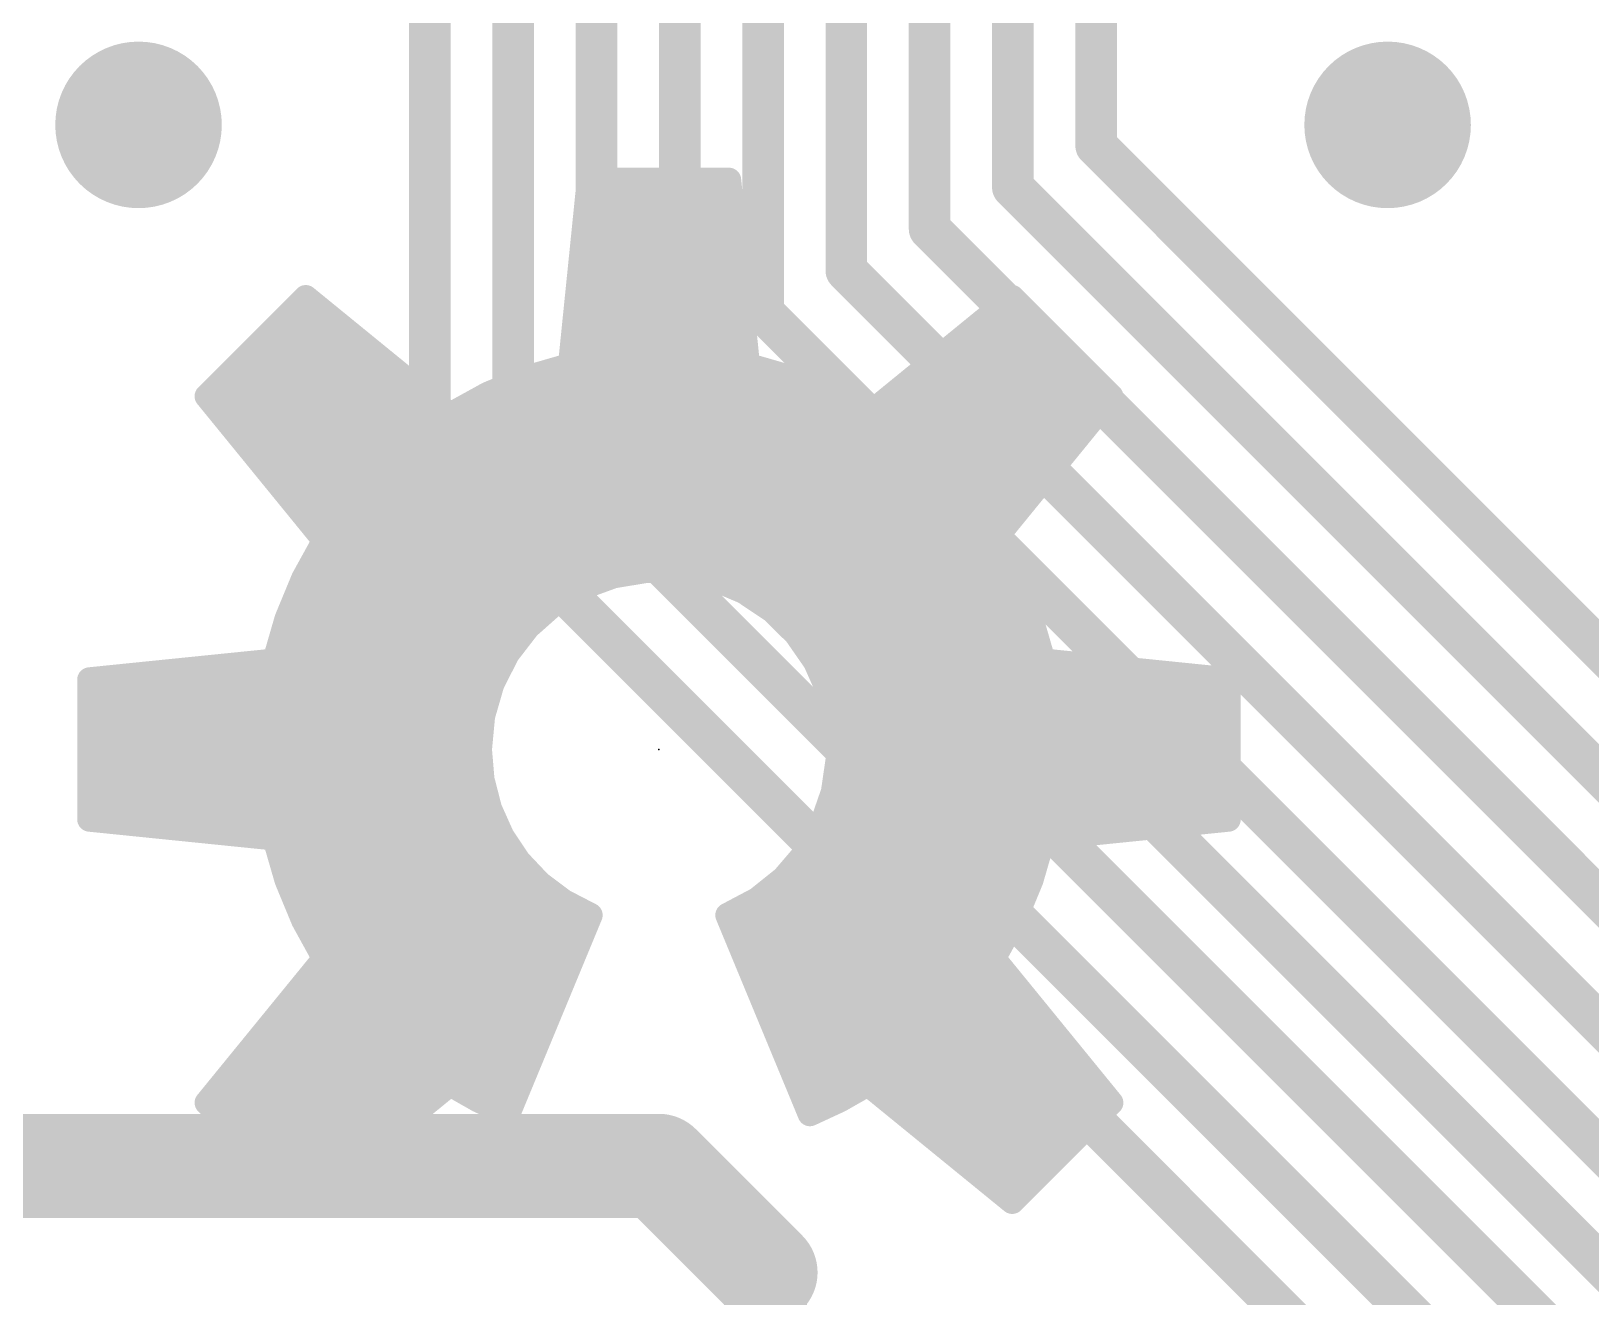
# Model space of a CAD drawing. Extents: x -28 to 79, y -1 to 63.
# Drawn here: x 21.57 to 31.08, y 15.71 to 23.43 of the extents above; entities that cross this region are included whole.
import ezdxf

# ---------------------------------------------------------------- set-up
doc = ezdxf.new("R2010")
doc.units = 0
for name, color, linetype in [('1', 12, 'CONTINUOUS'), ('18', 110, 'CONTINUOUS'), ('21', 41, 'CONTINUOUS'), ('23', 53, 'CONTINUOUS')]:
    doc.layers.add(name, color=color, linetype=linetype)

# ---------------------------------------------------------------- blocks, each defined once
blk = doc.blocks.new('ROUNDV')
at = {"const_width": 0.5}
blk.add_lwpolyline([(0, -0.25, 1), (0, 0.25, 1), (0, -0.25)], format="xyb", dxfattribs=at)

msp = doc.modelspace()

# ---------------------------------------------------------------- linework, layer by layer
at = {"layer": '1'}
for points, const_width in [([(26.543, 21.971), (26.543, 49.276)], 0.254), ([(27.051, 22.225), (27.051, 49.276)], 0.254), ([(26.035, 21.717), (26.035, 47.244)], 0.254), ([(27.559, 22.479), (27.559, 47.244)], 0.254), ([(25.527, 21.5265), (25.527, 45.212)], 0.254), ([(25.019, 21.336), (25.019, 43.18)], 0.254), ([(24.511, 21.082), (24.511, 41.148)], 0.254), ([(24.003, 20.828), (24.003, 39.116)], 0.254), ([(28.067, 22.733), (28.067, 38.862)], 0.254), ([(31.496, 19.304), (28.067, 22.733)], 0.254), ([(27.559, 22.479), (31.496, 18.542)], 0.254), ([(31.566, 17.71), (27.051, 22.225)], 0.254), ([(31.604, 16.91), (26.543, 21.971)], 0.254), ([(31.642, 16.11), (26.035, 21.717)], 0.254), ([(31.6865, 15.367), (25.527, 21.5265)], 0.254), ([(31.75, 14.605), (25.019, 21.336)], 0.254), ([(31.75, 13.843), (24.511, 21.082)], 0.254), ([(32.6136, 12.2174), (24.003, 20.828)], 0.254), ([(19.05, 16.51), (25.4, 16.51)], 0.635), ([(25.4, 16.51), (26.05, 15.86)], 0.635), ([(26.05, 15.86), (26.05, 15.24)], 0.508)]:
    msp.add_lwpolyline(points, dxfattribs=dict(at, const_width=const_width))
for points, const_width in [([(28.1119, 22.7779, 1), (28.0221, 22.6881)], 0.127), ([(28.0035, 22.733, 1), (28.1305, 22.733)], 0.127), ([(27.6039, 22.5239, 1), (27.5141, 22.4341)], 0.127), ([(27.4955, 22.479, 1), (27.6225, 22.479)], 0.127), ([(27.0959, 22.2699, 1), (27.0061, 22.1801)], 0.127), ([(26.9875, 22.225, 1), (27.1145, 22.225)], 0.127), ([(26.5879, 22.0159, 1), (26.4981, 21.9261)], 0.127), ([(26.4795, 21.971, 1), (26.6065, 21.971)], 0.127), ([(26.0799, 21.7619, 1), (25.9901, 21.6721)], 0.127), ([(25.9715, 21.717, 1), (26.0985, 21.717)], 0.127), ([(25.5719, 21.5714, 1), (25.4821, 21.4816)], 0.127), ([(25.4635, 21.5265, 1), (25.5905, 21.5265)], 0.127), ([(25.0639, 21.3809, 1), (24.9741, 21.2911)], 0.127), ([(24.9555, 21.336, 1), (25.0825, 21.336)], 0.127), ([(24.5559, 21.1269, 1), (24.4661, 21.0371)], 0.127), ([(24.4475, 21.082, 1), (24.5745, 21.082)], 0.127), ([(24.0479, 20.8729, 1), (23.9581, 20.7831)], 0.127), ([(23.9395, 20.828, 1), (24.0665, 20.828)], 0.127), ([(25.5123, 16.6223, 1), (25.2877, 16.3977)], 0.3175), ([(25.4, 16.3513, 1), (25.4, 16.6688)], 0.3175), ([(25.9377, 15.7477, 1), (26.1623, 15.9723)], 0.3175), ([(26.177, 15.86, 1), (25.923, 15.86)], 0.254)]:
    msp.add_lwpolyline(points, format="xyb", dxfattribs=dict(at, const_width=const_width))
at = {"layer": '21', "const_width": 0.15}
for points in [[(24.9735, 22.5239), (24.8587, 21.3946)], [(24.9711, 22.5), (25.8289, 22.5)], [(25.8265, 22.5239), (24.9735, 22.5239)], [(25.9413, 21.3946), (25.8265, 22.5239)], [(24.9558, 22.35), (25.8442, 22.35)], [(24.9406, 22.2), (25.8594, 22.2)], [(24.9253, 22.05), (25.8747, 22.05)], [(24.9101, 21.9), (25.8899, 21.9)], [(23.2452, 21.808), (22.642, 21.2048)], [(23.1872, 21.75), (23.3163, 21.75)], [(24.1249, 21.0907), (23.2452, 21.808)], [(24.8948, 21.75), (25.9052, 21.75)], [(27.5548, 21.808), (26.6751, 21.0907)], [(27.4837, 21.75), (27.6128, 21.75)], [(28.158, 21.2048), (27.5548, 21.808)], [(23.0372, 21.6), (23.5003, 21.6)], [(24.8796, 21.6), (25.9204, 21.6)], [(27.2997, 21.6), (27.7628, 21.6)], [(22.8872, 21.45), (23.6843, 21.45)], [(24.8643, 21.45), (25.9357, 21.45)], [(27.1158, 21.45), (27.9128, 21.45)], [(24.8587, 21.3946), (24.6034, 21.3206)], [(26.1966, 21.3206), (25.9413, 21.3946)], [(22.7372, 21.3), (23.8682, 21.3)], [(24.6034, 21.3206), (24.3578, 21.2189)], [(24.5537, 21.3), (26.2464, 21.3)], [(26.4422, 21.2189), (26.1966, 21.3206)], [(26.9318, 21.3), (28.0628, 21.3)], [(22.642, 21.2048), (23.3593, 20.3251)], [(22.6867, 21.15), (24.0522, 21.15)], [(24.3578, 21.2189), (24.1249, 21.0907)], [(24.2326, 21.15), (26.5674, 21.15)], [(26.6751, 21.0907), (26.4422, 21.2189)], [(26.7478, 21.15), (28.1133, 21.15)], [(27.4407, 20.3251), (28.158, 21.2048)], [(22.809, 21), (27.991, 21)], [(22.9313, 20.85), (27.8687, 20.85)], [(23.0536, 20.7), (27.7464, 20.7)], [(23.1759, 20.55), (27.6241, 20.55)], [(23.2982, 20.4), (27.5018, 20.4)], [(23.3593, 20.3251), (23.2311, 20.0922)], [(27.5689, 20.0922), (27.4407, 20.3251)], [(23.318, 20.25), (27.482, 20.25)], [(23.2354, 20.1), (25.1007, 20.1)], [(24.9302, 20.0378), (25.1229, 20.1081)], [(25.1229, 20.1081), (25.3253, 20.1412)], [(25.3253, 20.1412), (25.5304, 20.136)], [(25.5304, 20.136), (25.7308, 20.0925)], [(25.6964, 20.1), (27.5646, 20.1)], [(23.2311, 20.0922), (23.1294, 19.8466)], [(24.754, 19.9327), (24.9302, 20.0378)], [(25.7308, 20.0925), (25.9197, 20.0124)], [(25.9197, 20.0124), (26.0902, 19.8985)], [(27.6706, 19.8466), (27.5689, 20.0922)], [(23.1722, 19.95), (24.7831, 19.95)], [(24.6006, 19.7966), (24.754, 19.9327)], [(26.0131, 19.95), (27.6278, 19.95)], [(23.1294, 19.8466), (23.0554, 19.5913)], [(26.0902, 19.8985), (26.2365, 19.7547)], [(27.7446, 19.5913), (27.6706, 19.8466)], [(23.1159, 19.8), (24.6045, 19.8)], [(24.4753, 19.6342), (24.6006, 19.7966)], [(26.1904, 19.8), (27.6841, 19.8)], [(26.2365, 19.7547), (26.3534, 19.5861)], [(23.0724, 19.65), (24.4875, 19.65)], [(24.3825, 19.4513), (24.4753, 19.6342)], [(26.3091, 19.65), (27.7276, 19.65)], [(23.0554, 19.5913), (21.9261, 19.4765)], [(26.3534, 19.5861), (26.4367, 19.3987)], [(28.8739, 19.4765), (27.7446, 19.5913)], [(21.9261, 19.4765), (21.9261, 18.6235)], [(22.1573, 19.5), (24.4072, 19.5)], [(24.3254, 19.2542), (24.3825, 19.4513)], [(26.3916, 19.5), (28.6427, 19.5)], [(28.8739, 18.6235), (28.8739, 19.4765)], [(21.9261, 19.35), (24.3532, 19.35)], [(26.4367, 19.3987), (26.4836, 19.199)], [(26.4481, 19.35), (28.8739, 19.35)], [(24.3062, 19.05), (24.3254, 19.2542)], [(21.9261, 19.2), (24.3203, 19.2)], [(26.4833, 19.2), (28.8739, 19.2)], [(26.4836, 19.199), (26.4923, 18.994)], [(21.9261, 19.05), (24.3062, 19.05)], [(24.3217, 18.8668), (24.3062, 19.05)], [(26.4899, 19.05), (28.8739, 19.05)], [(26.4923, 18.994), (26.4627, 18.7911)], [(21.9261, 18.9), (24.3189, 18.9)], [(24.3676, 18.6888), (24.3217, 18.8668)], [(26.4786, 18.9), (28.8739, 18.9)], [(26.4627, 18.7911), (26.3956, 18.5972)], [(21.9261, 18.75), (24.3518, 18.75)], [(24.4427, 18.5209), (24.3676, 18.6888)], [(26.4485, 18.75), (28.8739, 18.75)], [(21.9261, 18.6235), (23.0554, 18.5087)], [(22.1573, 18.6), (24.4073, 18.6)], [(26.3956, 18.5972), (26.2936, 18.4193)], [(26.3966, 18.6), (28.6427, 18.6)], [(27.7446, 18.5087), (28.8739, 18.6235)], [(23.0554, 18.5087), (23.1294, 18.2534)], [(24.5448, 18.368), (24.4427, 18.5209)], [(27.6706, 18.2534), (27.7446, 18.5087)], [(23.0724, 18.45), (24.4901, 18.45)], [(26.2936, 18.4193), (26.1601, 18.2635)], [(26.3112, 18.45), (27.7276, 18.45)], [(23.1159, 18.3), (24.6091, 18.3)], [(24.6711, 18.2344), (24.5448, 18.368)], [(26.1914, 18.3), (27.6841, 18.3)], [(23.1294, 18.2534), (23.2311, 18.0078)], [(24.818, 18.1239), (24.6711, 18.2344)], [(26.1601, 18.2635), (25.9999, 18.1354)], [(27.5689, 18.0078), (27.6706, 18.2534)], [(23.1722, 18.15), (24.7833, 18.15)], [(24.9814, 18.0395), (24.818, 18.1239)], [(25.9999, 18.1354), (25.8186, 18.0395)], [(26.0181, 18.15), (27.6278, 18.15)], [(23.2311, 18.0078), (23.3593, 17.7749)], [(24.4791, 16.8269), (24.9814, 18.0395)], [(25.8186, 18.0395), (26.3209, 16.8269)], [(27.4407, 17.7749), (27.5689, 18.0078)], [(23.2354, 18), (24.965, 18)], [(25.835, 18), (27.5646, 18)], [(23.318, 17.85), (24.9029, 17.85)], [(25.8971, 17.85), (27.482, 17.85)], [(23.3593, 17.7749), (22.642, 16.8952)], [(28.158, 16.8952), (27.4407, 17.7749)], [(23.2982, 17.7), (24.8408, 17.7)], [(25.9592, 17.7), (27.5018, 17.7)], [(23.1759, 17.55), (24.7786, 17.55)], [(26.0214, 17.55), (27.6241, 17.55)], [(23.0536, 17.4), (24.7165, 17.4)], [(26.0835, 17.4), (27.7464, 17.4)], [(22.9313, 17.25), (24.6544, 17.25)], [(26.1456, 17.25), (27.8687, 17.25)], [(22.809, 17.1), (24.5922, 17.1)], [(26.2078, 17.1), (27.991, 17.1)], [(23.2452, 16.292), (24.1249, 17.0093)], [(24.1249, 17.0093), (24.2982, 16.9108)], [(26.5018, 16.9108), (26.6751, 17.0093)], [(26.6751, 17.0093), (27.5548, 16.292)], [(22.642, 16.8952), (23.2452, 16.292)], [(22.6867, 16.95), (24.0522, 16.95)], [(24.2292, 16.95), (24.5301, 16.95)], [(24.2982, 16.9108), (24.4791, 16.8269)], [(26.2699, 16.95), (26.5708, 16.95)], [(26.3209, 16.8269), (26.5018, 16.9108)], [(26.7478, 16.95), (28.1133, 16.95)], [(27.5548, 16.292), (28.158, 16.8952)], [(22.7372, 16.8), (23.8682, 16.8)], [(26.9318, 16.8), (28.0628, 16.8)], [(22.8872, 16.65), (23.6843, 16.65)], [(27.1157, 16.65), (27.9128, 16.65)], [(23.0372, 16.5), (23.5003, 16.5)], [(27.2997, 16.5), (27.7628, 16.5)], [(23.1872, 16.35), (23.3163, 16.35)], [(27.4837, 16.35), (27.6128, 16.35)]]:
    msp.add_lwpolyline(points, dxfattribs=at)
at = {"layer": '21', "const_width": 0.075}
for points in [[(24.9711, 22.5375, 1), (24.9711, 22.4625)], [(24.9735, 22.5614, 1), (24.9735, 22.4864)], [(25.0108, 22.5201, 1), (24.9362, 22.5277)], [(25.8638, 22.5277, 1), (25.7892, 22.5201)], [(25.8265, 22.4864, 1), (25.8265, 22.5614)], [(25.8289, 22.4625, 1), (25.8289, 22.5375)], [(24.9558, 22.3875, 1), (24.9558, 22.3125)], [(25.8442, 22.3125, 1), (25.8442, 22.3875)], [(24.9406, 22.2375, 1), (24.9406, 22.1625)], [(25.8594, 22.1625, 1), (25.8594, 22.2375)], [(24.9253, 22.0875, 1), (24.9253, 22.0125)], [(25.8747, 22.0125, 1), (25.8747, 22.0875)], [(24.9101, 21.9375, 1), (24.9101, 21.8625)], [(25.8899, 21.8625, 1), (25.8899, 21.9375)], [(23.1872, 21.7875, 1), (23.1872, 21.7125)], [(23.2689, 21.8371, 1), (23.2215, 21.7789)], [(23.2717, 21.7815, 1), (23.2187, 21.8345)], [(23.3163, 21.7125, 1), (23.3163, 21.7875)], [(24.8948, 21.7875, 1), (24.8948, 21.7125)], [(25.9052, 21.7125, 1), (25.9052, 21.7875)], [(27.4837, 21.7875, 1), (27.4837, 21.7125)], [(27.5813, 21.8345, 1), (27.5283, 21.7815)], [(27.5785, 21.7789, 1), (27.5311, 21.8371)], [(27.6128, 21.7125, 1), (27.6128, 21.7875)], [(23.0372, 21.6375, 1), (23.0372, 21.5625)], [(23.5003, 21.5625, 1), (23.5003, 21.6375)], [(24.8796, 21.6375, 1), (24.8796, 21.5625)], [(25.9204, 21.5625, 1), (25.9204, 21.6375)], [(27.2997, 21.6375, 1), (27.2997, 21.5625)], [(27.7628, 21.5625, 1), (27.7628, 21.6375)], [(22.8872, 21.4875, 1), (22.8872, 21.4125)], [(23.6843, 21.4125, 1), (23.6843, 21.4875)], [(24.8643, 21.4875, 1), (24.8643, 21.4125)], [(25.9357, 21.4125, 1), (25.9357, 21.4875)], [(27.1158, 21.4875, 1), (27.1158, 21.4125)], [(27.9128, 21.4125, 1), (27.9128, 21.4875)], [(24.8214, 21.3984, 1), (24.896, 21.3908)], [(24.8691, 21.3586, 1), (24.8483, 21.4306)], [(25.9517, 21.4306, 1), (25.9309, 21.3586)], [(25.904, 21.3908, 1), (25.9786, 21.3984)], [(22.7372, 21.3375, 1), (22.7372, 21.2625)], [(23.8682, 21.2625, 1), (23.8682, 21.3375)], [(24.5537, 21.3375, 1), (24.5537, 21.2625)], [(24.5929, 21.3566, 1), (24.6138, 21.2846)], [(24.6177, 21.286, 1), (24.589, 21.3552)], [(26.211, 21.3552, 1), (26.1823, 21.286)], [(26.1862, 21.2846, 1), (26.2071, 21.3566)], [(26.2464, 21.2625, 1), (26.2464, 21.3375)], [(26.9318, 21.3375, 1), (26.9318, 21.2625)], [(28.0628, 21.2625, 1), (28.0628, 21.3375)], [(22.6711, 21.2285, 1), (22.6129, 21.1811)], [(22.6155, 21.2313, 1), (22.6685, 21.1783)], [(22.6867, 21.1875, 1), (22.6867, 21.1125)], [(24.0522, 21.1125, 1), (24.0522, 21.1875)], [(24.2326, 21.1875, 1), (24.2326, 21.1125)], [(24.3434, 21.2535, 1), (24.3721, 21.1842)], [(24.3759, 21.186, 1), (24.3397, 21.2517)], [(26.4603, 21.2517, 1), (26.4241, 21.186)], [(26.4279, 21.1842, 1), (26.4566, 21.2535)], [(26.5674, 21.1125, 1), (26.5674, 21.1875)], [(26.7478, 21.1875, 1), (26.7478, 21.1125)], [(28.1133, 21.1125, 1), (28.1133, 21.1875)], [(28.1871, 21.1811, 1), (28.1289, 21.2285)], [(28.1315, 21.1783, 1), (28.1845, 21.2313)], [(24.1068, 21.1236, 1), (24.143, 21.0578)], [(24.1012, 21.0616, 1), (24.1486, 21.1198)], [(26.6514, 21.1198, 1), (26.6988, 21.0616)], [(26.657, 21.0578, 1), (26.6932, 21.1236)], [(22.809, 21.0375, 1), (22.809, 20.9625)], [(27.991, 20.9625, 1), (27.991, 21.0375)], [(22.9313, 20.8875, 1), (22.9313, 20.8125)], [(27.8687, 20.8125, 1), (27.8687, 20.8875)], [(23.0536, 20.7375, 1), (23.0536, 20.6625)], [(27.7464, 20.6625, 1), (27.7464, 20.7375)], [(23.1759, 20.5875, 1), (23.1759, 20.5125)], [(27.6241, 20.5125, 1), (27.6241, 20.5875)], [(23.2982, 20.4375, 1), (23.2982, 20.3625)], [(27.5018, 20.3625, 1), (27.5018, 20.4375)], [(23.3922, 20.307, 1), (23.3264, 20.3432)], [(23.3302, 20.3014, 1), (23.3884, 20.3488)], [(27.4736, 20.3432, 1), (27.4078, 20.307)], [(27.4116, 20.3488, 1), (27.4698, 20.3014)], [(23.318, 20.2875, 1), (23.318, 20.2125)], [(27.482, 20.2125, 1), (27.482, 20.2875)], [(23.2354, 20.1375, 1), (23.2354, 20.0625)], [(25.1168, 20.1451, 1), (25.1289, 20.0711)], [(25.1007, 20.0625, 1), (25.1007, 20.1375)], [(25.1358, 20.0729, 1), (25.11, 20.1433)], [(25.3263, 20.1787, 1), (25.3244, 20.1037)], [(25.3314, 20.1042, 1), (25.3193, 20.1782)], [(25.5383, 20.1726, 1), (25.5224, 20.0993)], [(25.5294, 20.0985, 1), (25.5313, 20.1735)], [(25.6964, 20.1375, 1), (25.6964, 20.0625)], [(27.5646, 20.0625, 1), (27.5646, 20.1375)], [(23.1983, 20.1103, 1), (23.264, 20.0741)], [(23.2658, 20.0779, 1), (23.1965, 20.1066)], [(24.9173, 20.073, 1), (24.9431, 20.0025)], [(24.9494, 20.0056, 1), (24.911, 20.07)], [(25.7455, 20.1271, 1), (25.7162, 20.058)], [(25.7229, 20.0559, 1), (25.7388, 20.1292)], [(25.9405, 20.0436, 1), (25.8988, 19.9813)], [(25.905, 19.9779, 1), (25.9343, 20.047)], [(27.6035, 20.1066, 1), (27.5342, 20.0779)], [(27.536, 20.0741, 1), (27.6017, 20.1103)], [(23.1722, 19.9875, 1), (23.1722, 19.9125)], [(24.7348, 19.9649, 1), (24.7733, 19.9005)], [(24.7789, 19.9046, 1), (24.7292, 19.9607)], [(24.7831, 19.9125, 1), (24.7831, 19.9875)], [(26.0131, 19.9875, 1), (26.0131, 19.9125)], [(27.6278, 19.9125, 1), (27.6278, 19.9875)], [(23.0948, 19.861, 1), (23.164, 19.8323)], [(23.1654, 19.8362, 1), (23.0934, 19.8571)], [(26.1165, 19.9252, 1), (26.0639, 19.8717)], [(26.0694, 19.8673, 1), (26.1111, 19.9297)], [(27.7066, 19.8571, 1), (27.6346, 19.8362)], [(27.636, 19.8323, 1), (27.7052, 19.861)], [(23.1159, 19.8375, 1), (23.1159, 19.7625)], [(24.5757, 19.8246, 1), (24.6255, 19.7685)], [(24.6303, 19.7736, 1), (24.5709, 19.8195)], [(24.6045, 19.7625, 1), (24.6045, 19.8375)], [(26.1904, 19.8375, 1), (26.1904, 19.7625)], [(26.2673, 19.776, 1), (26.2057, 19.7333)], [(26.2102, 19.7279, 1), (26.2628, 19.7814)], [(27.6841, 19.7625, 1), (27.6841, 19.8375)], [(23.0724, 19.6875, 1), (23.0724, 19.6125)], [(24.5087, 19.6172, 1), (24.4418, 19.6511)], [(24.4875, 19.6125, 1), (24.4875, 19.6875)], [(26.3091, 19.6875, 1), (26.3091, 19.6125)], [(27.7276, 19.6125, 1), (27.7276, 19.6875)], [(23.0194, 19.6017, 1), (23.0914, 19.5809)], [(23.0592, 19.554, 1), (23.0516, 19.6286)], [(24.4456, 19.6571, 1), (24.505, 19.6113)], [(26.3876, 19.6013, 1), (26.3191, 19.5709)], [(26.3225, 19.5647, 1), (26.3842, 19.6075)], [(27.7484, 19.6286, 1), (27.7408, 19.554)], [(27.7086, 19.5809, 1), (27.7806, 19.6017)], [(21.9636, 19.4765, 1), (21.8886, 19.4765)], [(21.9223, 19.5138, 1), (21.9299, 19.4392)], [(22.1573, 19.5375, 1), (22.1573, 19.4625)], [(24.349, 19.4682, 1), (24.4159, 19.4343)], [(24.4185, 19.4408, 1), (24.3464, 19.4617)], [(24.4072, 19.4625, 1), (24.4072, 19.5375)], [(26.3916, 19.5375, 1), (26.3916, 19.4625)], [(28.6427, 19.4625, 1), (28.6427, 19.5375)], [(28.9114, 19.4765, 1), (28.8364, 19.4765)], [(28.8701, 19.4392, 1), (28.8777, 19.5138)], [(21.9261, 19.3875, 1), (21.9261, 19.3125)], [(24.3532, 19.3125, 1), (24.3532, 19.3875)], [(26.4732, 19.4072, 1), (26.4002, 19.3901)], [(26.4024, 19.3834, 1), (26.471, 19.4139)], [(26.4481, 19.3875, 1), (26.4481, 19.3125)], [(28.8739, 19.3125, 1), (28.8739, 19.3875)], [(24.3628, 19.2507, 1), (24.2881, 19.2577)], [(21.9261, 19.2375, 1), (21.9261, 19.1625)], [(24.2894, 19.2646, 1), (24.3615, 19.2438)], [(24.3203, 19.1625, 1), (24.3203, 19.2375)], [(26.4833, 19.2375, 1), (26.4833, 19.1625)], [(26.521, 19.2006, 1), (26.4461, 19.1974)], [(26.4471, 19.1904, 1), (26.5201, 19.2075)], [(28.8739, 19.1625, 1), (28.8739, 19.2375)], [(21.9261, 19.0875, 1), (21.9261, 19.0125)], [(24.3436, 19.0532, 1), (24.2688, 19.0468)], [(24.3062, 19.0125, 1), (24.3062, 19.0875)], [(26.4899, 19.0875, 1), (26.4899, 19.0125)], [(28.8739, 19.0125, 1), (28.8739, 19.0875)], [(24.2689, 19.0535, 1), (24.3435, 19.0465)], [(26.4549, 18.9924, 1), (26.5298, 18.9956)], [(26.5294, 18.9886, 1), (26.4552, 18.9995)], [(21.9261, 18.9375, 1), (21.9261, 18.8625)], [(24.358, 18.8762, 1), (24.2853, 18.8574)], [(24.3189, 18.8625, 1), (24.3189, 18.9375)], [(26.4786, 18.9375, 1), (26.4786, 18.8625)], [(28.8739, 18.8625, 1), (28.8739, 18.9375)], [(24.2843, 18.8636, 1), (24.359, 18.8699)], [(26.4981, 18.7788, 1), (26.4272, 18.8033)], [(21.9261, 18.7875, 1), (21.9261, 18.7125)], [(24.4018, 18.7041, 1), (24.3333, 18.6734)], [(24.3518, 18.7125, 1), (24.3518, 18.7875)], [(26.4485, 18.7875, 1), (26.4485, 18.7125)], [(26.4256, 18.7965, 1), (26.4998, 18.7857)], [(28.8739, 18.7125, 1), (28.8739, 18.7875)], [(21.9299, 18.6608, 1), (21.9223, 18.5862)], [(21.8886, 18.6235, 1), (21.9636, 18.6235)], [(22.1573, 18.6375, 1), (22.1573, 18.5625)], [(24.3313, 18.6794, 1), (24.4039, 18.6981)], [(24.4073, 18.5625, 1), (24.4073, 18.6375)], [(26.3966, 18.6375, 1), (26.3966, 18.5625)], [(26.4282, 18.5786, 1), (26.3631, 18.6159)], [(28.6427, 18.5625, 1), (28.6427, 18.6375)], [(28.8364, 18.6235, 1), (28.9114, 18.6235)], [(28.8777, 18.5862, 1), (28.8701, 18.6608)], [(23.0914, 18.5191, 1), (23.0194, 18.4983)], [(23.0516, 18.4714, 1), (23.0592, 18.546)], [(24.4738, 18.5418, 1), (24.4115, 18.5001)], [(24.4084, 18.5056, 1), (24.4769, 18.5362)], [(26.3602, 18.6095, 1), (26.4311, 18.585)], [(27.7408, 18.546, 1), (27.7484, 18.4714)], [(27.7806, 18.4983, 1), (27.7086, 18.5191)], [(23.0724, 18.4875, 1), (23.0724, 18.4125)], [(24.4901, 18.4125, 1), (24.4901, 18.4875)], [(26.2611, 18.4379, 1), (26.3261, 18.4006)], [(26.3221, 18.3949, 1), (26.2651, 18.4437)], [(26.3112, 18.4875, 1), (26.3112, 18.4125)], [(27.7276, 18.4125, 1), (27.7276, 18.4875)], [(23.1159, 18.3375, 1), (23.1159, 18.2625)], [(24.5721, 18.3938, 1), (24.5176, 18.3423)], [(24.5136, 18.3472, 1), (24.576, 18.3889)], [(24.6091, 18.2625, 1), (24.6091, 18.3375)], [(26.1914, 18.3375, 1), (26.1914, 18.2625)], [(27.6841, 18.2625, 1), (27.6841, 18.3375)], [(23.164, 18.2677, 1), (23.0948, 18.239)], [(23.0934, 18.2429, 1), (23.1654, 18.2638)], [(24.6937, 18.2644, 1), (24.6486, 18.2045)], [(24.6439, 18.2087, 1), (24.6984, 18.2602)], [(26.1316, 18.2879, 1), (26.1886, 18.2391)], [(26.1835, 18.2342, 1), (26.1367, 18.2928)], [(27.6346, 18.2638, 1), (27.7066, 18.2429)], [(27.7052, 18.239, 1), (27.636, 18.2677)], [(23.1722, 18.1875, 1), (23.1722, 18.1125)], [(24.8353, 18.1572, 1), (24.8008, 18.0906)], [(24.7833, 18.1125, 1), (24.7833, 18.1875)], [(24.7955, 18.0939, 1), (24.8406, 18.1538)], [(25.9765, 18.1647, 1), (26.0233, 18.1061)], [(26.0181, 18.1875, 1), (26.0181, 18.1125)], [(26.0174, 18.1023, 1), (25.9824, 18.1686)], [(27.6278, 18.1125, 1), (27.6278, 18.1875)], [(23.264, 18.0259, 1), (23.1983, 17.9897)], [(25.016, 18.0251, 1), (24.9468, 18.0539)], [(24.9642, 18.0062, 1), (24.9986, 18.0728)], [(25.8532, 18.0539, 1), (25.784, 18.0251)], [(25.8011, 18.0726, 1), (25.8361, 18.0064)], [(27.6017, 17.9897, 1), (27.536, 18.0259)], [(23.1965, 17.9934, 1), (23.2658, 18.0221)], [(23.2354, 18.0375, 1), (23.2354, 17.9625)], [(24.965, 17.9625, 1), (24.965, 18.0375)], [(25.835, 18.0375, 1), (25.835, 17.9625)], [(27.5342, 18.0221, 1), (27.6035, 17.9934)], [(27.5646, 17.9625, 1), (27.5646, 18.0375)], [(23.318, 17.8875, 1), (23.318, 17.8125)], [(24.9029, 17.8125, 1), (24.9029, 17.8875)], [(25.8971, 17.8875, 1), (25.8971, 17.8125)], [(27.482, 17.8125, 1), (27.482, 17.8875)], [(23.3264, 17.7568, 1), (23.3922, 17.793)], [(23.3884, 17.7512, 1), (23.3302, 17.7986)], [(27.4078, 17.793, 1), (27.4736, 17.7568)], [(27.4698, 17.7986, 1), (27.4116, 17.7512)], [(23.2982, 17.7375, 1), (23.2982, 17.6625)], [(24.8408, 17.6625, 1), (24.8408, 17.7375)], [(25.9592, 17.7375, 1), (25.9592, 17.6625)], [(27.5018, 17.6625, 1), (27.5018, 17.7375)], [(23.1759, 17.5875, 1), (23.1759, 17.5125)], [(24.7786, 17.5125, 1), (24.7786, 17.5875)], [(26.0214, 17.5875, 1), (26.0214, 17.5125)], [(27.6241, 17.5125, 1), (27.6241, 17.5875)], [(23.0536, 17.4375, 1), (23.0536, 17.3625)], [(24.7165, 17.3625, 1), (24.7165, 17.4375)], [(26.0835, 17.4375, 1), (26.0835, 17.3625)], [(27.7464, 17.3625, 1), (27.7464, 17.4375)], [(22.9313, 17.2875, 1), (22.9313, 17.2125)], [(24.6544, 17.2125, 1), (24.6544, 17.2875)], [(26.1456, 17.2875, 1), (26.1456, 17.2125)], [(27.8687, 17.2125, 1), (27.8687, 17.2875)], [(22.809, 17.1375, 1), (22.809, 17.0625)], [(24.5922, 17.0625, 1), (24.5922, 17.1375)], [(26.2078, 17.1375, 1), (26.2078, 17.0625)], [(27.991, 17.0625, 1), (27.991, 17.1375)], [(24.1434, 17.0419, 1), (24.1064, 16.9767)], [(24.1486, 16.9802, 1), (24.1012, 17.0384)], [(26.6988, 17.0384, 1), (26.6514, 16.9802)], [(26.6936, 16.9767, 1), (26.6566, 17.0419)], [(22.6685, 16.9217, 1), (22.6155, 16.8687)], [(22.6129, 16.9189, 1), (22.6711, 16.8715)], [(22.6867, 16.9875, 1), (22.6867, 16.9125)], [(24.0522, 16.9125, 1), (24.0522, 16.9875)], [(24.2292, 16.9875, 1), (24.2292, 16.9125)], [(24.314, 16.9448, 1), (24.2824, 16.8767)], [(24.2797, 16.8782, 1), (24.3168, 16.9434)], [(24.5301, 16.9125, 1), (24.5301, 16.9875)], [(26.2699, 16.9875, 1), (26.2699, 16.9125)], [(26.4832, 16.9434, 1), (26.5203, 16.8782)], [(26.5176, 16.8767, 1), (26.486, 16.9448)], [(26.5708, 16.9125, 1), (26.5708, 16.9875)], [(26.7478, 16.9875, 1), (26.7478, 16.9125)], [(28.1133, 16.9125, 1), (28.1133, 16.9875)], [(28.1289, 16.8715, 1), (28.1871, 16.9189)], [(28.1845, 16.8687, 1), (28.1315, 16.9217)], [(22.7372, 16.8375, 1), (22.7372, 16.7625)], [(23.8682, 16.7625, 1), (23.8682, 16.8375)], [(24.4445, 16.8413, 1), (24.5137, 16.8125)], [(24.4633, 16.7929, 1), (24.4949, 16.8609)], [(26.3051, 16.8609, 1), (26.3367, 16.7929)], [(26.2863, 16.8125, 1), (26.3555, 16.8413)], [(26.9318, 16.8375, 1), (26.9318, 16.7625)], [(28.0628, 16.7625, 1), (28.0628, 16.8375)], [(22.8872, 16.6875, 1), (22.8872, 16.6125)], [(23.6843, 16.6125, 1), (23.6843, 16.6875)], [(27.1157, 16.6875, 1), (27.1157, 16.6125)], [(27.9128, 16.6125, 1), (27.9128, 16.6875)], [(23.0372, 16.5375, 1), (23.0372, 16.4625)], [(23.5003, 16.4625, 1), (23.5003, 16.5375)], [(27.2997, 16.5375, 1), (27.2997, 16.4625)], [(27.7628, 16.4625, 1), (27.7628, 16.5375)], [(23.1872, 16.3875, 1), (23.1872, 16.3125)], [(23.3163, 16.3125, 1), (23.3163, 16.3875)], [(27.4837, 16.3875, 1), (27.4837, 16.3125)], [(27.6128, 16.3125, 1), (27.6128, 16.3875)], [(23.2215, 16.3211, 1), (23.2689, 16.2629)], [(23.2187, 16.2655, 1), (23.2717, 16.3185)], [(27.5283, 16.3185, 1), (27.5813, 16.2655)], [(27.5311, 16.2629, 1), (27.5785, 16.3211)]]:
    msp.add_lwpolyline(points, format="xyb", dxfattribs=at)
at = {"layer": '23'}
msp.add_point((25.4, 19.05), dxfattribs=at)

# ---------------------------------------------------------------- block references
at = {"layer": '18', "xscale": 1.016, "yscale": 1.016}
for p in [(22.225, 22.86), (22.225, 22.86), (29.845, 22.86), (29.845, 22.86)]:
    msp.add_blockref('ROUNDV', p, dxfattribs=at)

doc.saveas('drawing.dxf')
